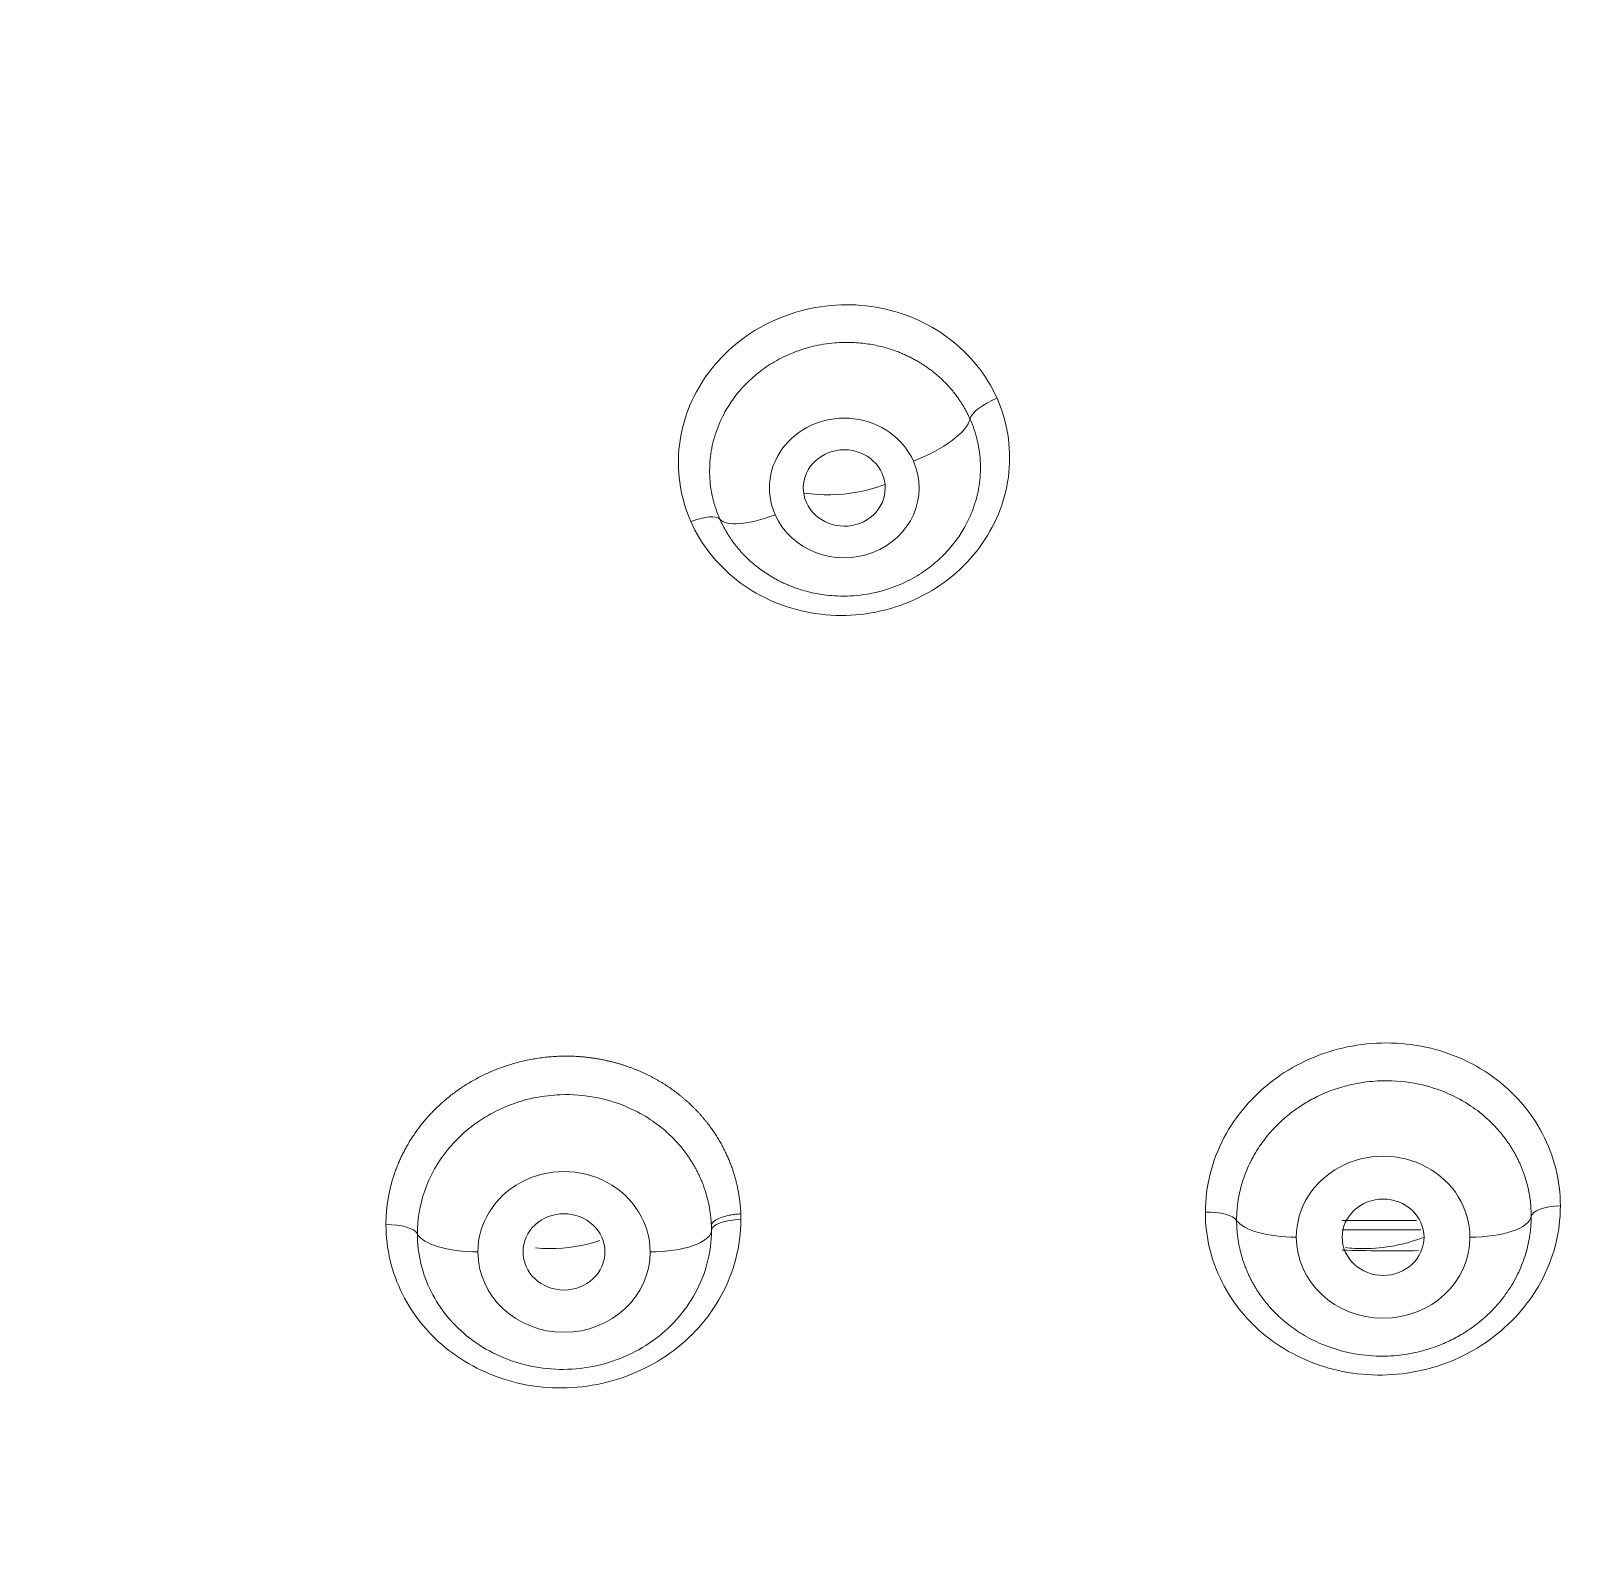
# Model space of a CAD drawing. Extents: x 1797 to 2925, y 0 to 827.
# Drawn here: x 2298.16 to 2313.41, y 549.37 to 564.28 of the extents above; entities that cross this region are included whole.
import ezdxf

# ---------------------------------------------------------------- set-up
doc = ezdxf.new("R2010")
doc.units = 0
doc.header["$LTSCALE"] = 30
doc.header["$MEASUREMENT"] = 0
doc.layers.add('1', color=7, linetype='CONTINUOUS')

msp = doc.modelspace()

# ---------------------------------------------------------------- linework, layer by layer
at = {"layer": '1', "color": 7, "linetype": 'Continuous', "lineweight": 18}
for p, q in [((2311.693, 552.659), (2310.966, 552.659)), ((2310.966, 552.566), (2311.734, 552.566))]:
    msp.add_line(p, q, dxfattribs=at)
for centre, major_axis, ratio, start_param, end_param in [((2265.366, 552.468), (57.67, 0), 0.93358, 5.498085, 8.635877), ((2265.366, 552.451), (57.518, 0), 0.93358, 5.498085, 10.209879), ((2307.608, 560.588), (-0.274, -0.122), 0.339178, 4.610524, 6.060251), ((2304.618, 559.382), (0.274, 0.121), 0.339443, 0.087453, 1.46649), ((2309.644, 552.633), (0.3, 0), 0.358368, 0.240237, 1.617577), ((2313.112, 552.693), (-0.3, 0), 0.358368, 4.762836, 6.232713), ((2301.638, 552.511), (0.3, 0), 0.358368, 0.173046, 1.609114), ((2303.366, 552.563), (1.44, 0), 0.93358, 0, 0.032973), ((2305.106, 552.561), (-0.3, 0), 0.358368, 4.754372, 6.265801), ((2311.466, 554.67), (6.44, 0), 0.358368, 4.634665, 4.750372)]:
    msp.add_ellipse(centre, major_axis=major_axis, ratio=ratio, start_param=start_param, end_param=end_param, dxfattribs=at)
at = {"layer": '1', "color": 7, "linetype": 'Continuous', "lineweight": 13}
for centre, major_axis, ratio, start_param, end_param in [((2265.366, 552.269), (57.048, 0), 0.93358, 5.498085, 10.209879), ((2265.366, 552.249), (56.129, 0), 0.93358, 5.397226, 10.310738), ((2265.366, 552.333), (55.427, 0), 0.93358, 5.397283, 10.31068), ((2265.366, 552.862), (-51, 0), 0.93358, 1.799723, 4.712389), ((2306.103, 559.816), (0.731, 0), 0.93358, 0.392699, 3.534292), ((2306.779, 560.292), (0.548, 0.243), 0.331089, 4.566534, 6.060942), ((2306.103, 559.816), (0.731, 0), 0.93358, 3.534292, 6.675884), ((2305.427, 559.769), (-0.548, -0.243), 0.331089, 0.087177, 1.424941), ((2303.366, 552.351), (0.841, 0), 0.93358, 0, 3.141593), ((2311.366, 552.495), (0.848, 0), 0.93358, 0, 3.141593), ((2312.213, 552.71), (0.6, 0), 0.358368, 4.712389, 6.232713), ((2304.206, 552.566), (0.6, 0), 0.358368, 4.712389, 6.265765), ((2310.518, 552.71), (-0.6, 0), 0.358368, 0.240233, 1.570796), ((2302.525, 552.566), (-0.6, 0), 0.358368, 0.173046, 1.570796), ((2311.366, 552.495), (0.848, 0), 0.93358, 3.141593, 6.283185), ((2303.366, 552.351), (0.841, 0), 0.93358, 3.141593, 6.283185)]:
    msp.add_ellipse(centre, major_axis=major_axis, ratio=ratio, start_param=start_param, end_param=end_param, dxfattribs=at)
for points, knots in [([(2325.003, 561.975), (2324.255, 566.343), (2321.332, 575.987), (2312.699, 589.405), (2299.38, 600.661), (2283.137, 607.826), (2265.365, 610.285), (2247.594, 607.826), (2231.351, 600.661), (2218.032, 589.405), (2209.218, 575.705), (2206.288, 565.712), (2205.572, 561.011)], [0, 0, 0, 0, 0.082805, 0.186343, 0.289882, 0.39342, 0.496959, 0.600497, 0.704035, 0.807574, 0.911112, 1, 1, 1, 1]), ([(2307.926, 513.159), (2307.938, 513.17), (2307.978, 513.208), (2308.062, 513.287), (2308.195, 513.413), (2308.376, 513.585), (2308.604, 513.804), (2308.878, 514.072), (2309.198, 514.387), (2309.562, 514.753), (2309.97, 515.169), (2310.418, 515.638), (2310.907, 516.16), (2311.432, 516.737), (2311.993, 517.371), (2312.587, 518.063), (2313.211, 518.815), (2313.862, 519.629), (2314.537, 520.507), (2315.232, 521.45), (2315.944, 522.46), (2316.669, 523.54), (2317.402, 524.691), (2318.138, 525.915), (2318.873, 527.212), (2319.6, 528.586), (2320.316, 530.037), (2321.013, 531.566), (2321.686, 533.174), (2322.328, 534.862), (2322.932, 536.629), (2323.491, 538.477), (2323.997, 540.404), (2324.443, 542.411), (2324.819, 544.495), (2325.119, 546.656), (2325.333, 548.89), (2325.454, 551.195), (2325.473, 553.567), (2325.38, 556.002), (2325.168, 558.496), (2324.825, 561.042), (2324.345, 563.634), (2323.719, 566.266), (2322.939, 568.928), (2321.997, 571.612), (2321.009, 574.008), (2320.026, 576.113), (2319.093, 577.929), (2318.077, 579.737), (2316.976, 581.534), (2315.789, 583.314), (2314.514, 585.075), (2313.152, 586.811), (2311.7, 588.519), (2310.158, 590.192), (2308.526, 591.828), (2306.804, 593.421), (2304.993, 594.966), (2303.093, 596.458), (2301.105, 597.892), (2299.03, 599.263), (2296.869, 600.565), (2294.624, 601.793), (2292.299, 602.941), (2289.894, 604.005), (2287.415, 604.979), (2284.863, 605.857), (2282.243, 606.635), (2279.559, 607.305), (2276.815, 607.864), (2274.017, 608.308), (2271.171, 608.63), (2268.281, 608.828), (2264.867, 608.906), (2260.944, 608.77), (2256.546, 608.314), (2252.195, 607.559), (2247.916, 606.508), (2243.732, 605.164), (2239.665, 603.537), (2235.736, 601.637), (2231.967, 599.472), (2228.381, 597.052), (2224.994, 594.394), (2221.825, 591.51), (2218.891, 588.418), (2216.21, 585.131), (2213.795, 581.67), (2211.658, 578.052), (2209.607, 573.882), (2207.781, 569.125), (2206.342, 563.781), (2205.468, 558.331), (2205.174, 552.827), (2205.457, 547.322), (2206.273, 542.136), (2207.467, 537.531), (2208.794, 533.724), (2210.105, 530.655), (2211.274, 528.289), (2212.472, 526.099), (2213.721, 524.037), (2215.051, 522.064), (2216.135, 520.578), (2216.984, 519.481), (2217.69, 518.607), (2218.365, 517.803), (2219.069, 516.993), (2219.681, 516.316), (2220.181, 515.778), (2220.552, 515.388), (2220.903, 515.024), (2221.236, 514.686), (2221.548, 514.372), (2221.841, 514.083), (2222.112, 513.819), (2222.362, 513.578), (2222.591, 513.36), (2222.736, 513.224), (2222.805, 513.159)], [0, 0, 0, 0, 0.000179, 0.000603, 0.00127, 0.002183, 0.00334, 0.004741, 0.006386, 0.008277, 0.010411, 0.01279, 0.015413, 0.018281, 0.021393, 0.02475, 0.028351, 0.032196, 0.036286, 0.04062, 0.045199, 0.050022, 0.055089, 0.060401, 0.065958, 0.071758, 0.077804, 0.084093, 0.090627, 0.097406, 0.104428, 0.111695, 0.119206, 0.126961, 0.134961, 0.143206, 0.151695, 0.160428, 0.169406, 0.178628, 0.188094, 0.197805, 0.20776, 0.21796, 0.228404, 0.239092, 0.250024, 0.257544, 0.265167, 0.272896, 0.280729, 0.288666, 0.296708, 0.304854, 0.313104, 0.321459, 0.329918, 0.338482, 0.34715, 0.355923, 0.3648, 0.373782, 0.382867, 0.392057, 0.401352, 0.410752, 0.420256, 0.429863, 0.439576, 0.449392, 0.459314, 0.46934, 0.47947, 0.489704, 0.500043, 0.515667, 0.531291, 0.546915, 0.562538, 0.578162, 0.593786, 0.60941, 0.625034, 0.640657, 0.656282, 0.671906, 0.68753, 0.703153, 0.718778, 0.734402, 0.750026, 0.770854, 0.791682, 0.81251, 0.833338, 0.854167, 0.874994, 0.892773, 0.907913, 0.920413, 0.930274, 0.937493, 0.948337, 0.95716, 0.963963, 0.968745, 0.972532, 0.976398, 0.980345, 0.984372, 0.986462, 0.988435, 0.990291, 0.99203, 0.993651, 0.995155, 0.996542, 0.997812, 0.998965, 1, 1, 1, 1]), ([(2223.353, 513.341), (2223.338, 513.355), (2223.291, 513.399), (2223.136, 513.547), (2223.026, 513.651), (2222.747, 513.92), (2222.577, 514.085), (2222.178, 514.478), (2221.948, 514.707), (2221.435, 515.229), (2221.15, 515.523), (2220.529, 516.181), (2220.193, 516.544), (2219.475, 517.344), (2219.093, 517.781), (2218.29, 518.732), (2217.869, 519.247), (2216.998, 520.36), (2216.547, 520.958), (2215.625, 522.241), (2215.153, 522.927), (2214.2, 524.391), (2213.718, 525.169), (2212.757, 526.822), (2212.278, 527.697), (2211.335, 529.546), (2210.872, 530.521), (2209.977, 532.572), (2209.545, 533.649), (2208.731, 535.907), (2208.348, 537.088), (2207.65, 539.553), (2207.336, 540.837), (2206.796, 543.507), (2206.57, 544.892), (2206.23, 547.759), (2206.114, 549.24), (2206.015, 552.291), (2206.031, 553.86), (2206.219, 557.074), (2206.39, 558.719), (2206.911, 562.071), (2207.261, 563.777), (2208.158, 567.23), (2208.706, 568.978), (2210.021, 572.49), (2210.788, 574.255), (2212.561, 577.774), (2213.567, 579.528), (2215.827, 582.992), (2217.082, 584.702), (2219.852, 588.041), (2221.367, 589.669), (2224.661, 592.802), (2226.439, 594.308), (2229.3, 596.442), (2230.286, 597.132), (2232.321, 598.464), (2233.37, 599.107), (2236.61, 600.953), (2238.893, 602.076), (2243.683, 604.062), (2246.189, 604.924), (2251.393, 606.337), (2254.09, 606.888), (2258.246, 607.45), (2259.649, 607.593), (2261.777, 607.738), (2262.49, 607.774), (2263.564, 607.811), (2264.102, 607.825), (2264.732, 607.833), (2265.048, 607.835), (2265.206, 607.836), (2265.285, 607.836), (2265.324, 607.836), (2265.344, 607.836), (2265.354, 607.836), (2265.359, 607.836), (2265.361, 607.836), (2265.362, 607.836), (2265.363, 607.836), (2265.364, 607.836), (2271.184, 607.836), (2282.826, 606.227), (2298.786, 599.183), (2307.511, 591.809), (2314.902, 583.412), (2317.931, 578.702), (2322.393, 568.663), (2323.827, 563.335), (2324.98, 552.52), (2324.698, 547.033), (2322.439, 536.372), (2320.462, 531.198), (2316.357, 524.003), (2314.021, 520.547), (2311.295, 517.36), (2309.394, 515.303), (2308.402, 514.307), (2307.378, 513.342)], [0, 0, 0, 0, 0.015625, 0.015625, 0.03125, 0.03125, 0.046875, 0.046875, 0.0625, 0.0625, 0.078125, 0.078125, 0.09375, 0.09375, 0.109375, 0.109375, 0.125, 0.125, 0.140625, 0.140625, 0.15625, 0.15625, 0.171875, 0.171875, 0.1875, 0.1875, 0.203125, 0.203125, 0.21875, 0.21875, 0.234375, 0.234375, 0.25, 0.25, 0.265625, 0.265625, 0.28125, 0.28125, 0.296875, 0.296875, 0.3125, 0.3125, 0.328125, 0.328125, 0.34375, 0.34375, 0.359375, 0.359375, 0.375, 0.375, 0.390625, 0.390625, 0.40625, 0.40625, 0.421875, 0.421875, 0.429687, 0.429687, 0.4375, 0.4375, 0.453125, 0.453125, 0.46875, 0.46875, 0.484375, 0.484375, 0.492187, 0.492187, 0.496094, 0.496094, 0.498047, 0.499023, 0.499512, 0.499756, 0.499878, 0.499939, 0.499969, 0.499985, 0.499992, 0.499996, 0.499998, 0.499998, 0.5, 0.5, 0.5625, 0.625, 0.6875, 0.6875, 0.75, 0.75, 0.8125, 0.8125, 0.875, 0.875, 0.9375, 0.9375, 0.96875, 0.984375, 0.984375, 1, 1, 1, 1]), ([(2304.563, 511.712), (2304.6, 511.744), (2304.674, 511.809), (2304.784, 511.906), (2304.894, 512.003), (2305.003, 512.1), (2305.112, 512.196), (2305.22, 512.292), (2305.327, 512.388), (2305.433, 512.484), (2305.539, 512.579), (2305.644, 512.674), (2305.749, 512.769), (2305.853, 512.864), (2305.956, 512.958), (2306.059, 513.052), (2306.161, 513.146), (2306.262, 513.24), (2306.363, 513.333), (2306.463, 513.426), (2306.562, 513.519), (2306.661, 513.611), (2306.759, 513.703), (2306.856, 513.795), (2306.953, 513.887), (2307.049, 513.979), (2307.144, 514.07), (2307.239, 514.161), (2307.333, 514.251), (2307.426, 514.342), (2307.519, 514.432), (2307.611, 514.522), (2307.932, 514.836), (2308.472, 515.374), (2309.216, 516.143), (2309.932, 516.912), (2310.552, 517.604), (2311.086, 518.218), (2311.541, 518.756), (2311.988, 519.299), (2312.428, 519.847), (2312.86, 520.4), (2313.284, 520.958), (2313.701, 521.521), (2314.11, 522.089), (2314.512, 522.662), (2314.906, 523.239), (2315.292, 523.822), (2315.924, 524.802), (2316.772, 526.195), (2317.788, 528.02), (2318.727, 529.876), (2319.689, 531.979), (2320.64, 534.333), (2321.536, 536.943), (2322.19, 539.236), (2322.659, 541.197), (2322.992, 542.816), (2323.271, 544.438), (2323.497, 546.063), (2323.711, 548.065), (2323.862, 550.44), (2323.888, 553.181), (2323.783, 555.551), (2323.609, 557.554), (2323.412, 559.194), (2323.163, 560.821), (2322.863, 562.433), (2322.431, 564.404), (2321.821, 566.714), (2320.976, 569.338), (2320.075, 571.702), (2319.155, 573.817), (2318.248, 575.694), (2317.27, 577.53), (2316.1, 579.535), (2314.71, 581.689), (2313.07, 583.962), (2311.459, 585.969), (2309.909, 587.733), (2308.448, 589.274), (2306.93, 590.757), (2305.175, 592.348), (2303.165, 594.019), (2300.876, 595.736), (2298.501, 597.342), (2296.044, 598.835), (2293.506, 600.212), (2291.333, 601.259), (2289.562, 602.035), (2288.219, 602.586), (2286.634, 603.193), (2284.802, 603.832), (2282.713, 604.478), (2280.599, 605.05), (2278.819, 605.464), (2277.386, 605.758), (2276.307, 605.96), (2275.223, 606.142), (2274.137, 606.305), (2273.047, 606.45), (2271.954, 606.575), (2270.86, 606.681), (2270.047, 606.746), (2269.519, 606.782), (2269.274, 606.798), (2269.03, 606.813), (2268.786, 606.826), (2268.542, 606.839), (2268.297, 606.851), (2268.053, 606.862), (2267.809, 606.872), (2267.565, 606.881), (2267.32, 606.89), (2267.076, 606.897), (2266.832, 606.903), (2266.587, 606.908), (2266.343, 606.912), (2266.099, 606.916), (2265.854, 606.918), (2265.61, 606.92), (2265.447, 606.92), (2265.365, 606.92)], [0, 0, 0, 0, 0.001083, 0.002161, 0.003234, 0.004303, 0.005367, 0.006426, 0.00748, 0.008529, 0.009574, 0.010614, 0.011649, 0.01268, 0.013706, 0.014727, 0.015743, 0.016755, 0.017761, 0.018764, 0.019761, 0.020754, 0.021742, 0.022725, 0.023704, 0.024678, 0.025647, 0.026612, 0.027572, 0.028527, 0.029477, 0.030423, 0.031365, 0.039376, 0.047252, 0.054996, 0.06261, 0.067826, 0.073038, 0.078247, 0.083453, 0.088658, 0.093862, 0.099065, 0.104269, 0.109474, 0.11468, 0.11989, 0.125102, 0.140784, 0.156415, 0.172013, 0.187599, 0.208569, 0.229381, 0.250087, 0.262676, 0.275208, 0.287695, 0.300148, 0.312578, 0.333586, 0.354399, 0.37507, 0.387684, 0.400229, 0.412716, 0.425158, 0.437564, 0.458587, 0.4794, 0.500054, 0.515804, 0.531455, 0.547029, 0.562548, 0.583545, 0.604358, 0.62504, 0.640746, 0.65638, 0.671967, 0.687533, 0.708465, 0.729274, 0.750024, 0.770891, 0.791699, 0.812515, 0.822941, 0.833354, 0.843763, 0.859399, 0.875008, 0.890624, 0.906254, 0.914066, 0.921875, 0.929686, 0.937503, 0.945319, 0.95313, 0.960939, 0.968752, 0.970491, 0.972229, 0.973967, 0.975704, 0.977441, 0.979178, 0.980914, 0.982649, 0.984385, 0.98612, 0.987855, 0.98959, 0.991325, 0.99306, 0.994794, 0.99653, 0.998265, 1, 1, 1, 1]), ([(2265.365, 606.627), (2265.406, 606.626), (2265.488, 606.626), (2265.61, 606.626), (2265.733, 606.625), (2265.855, 606.625), (2265.978, 606.624), (2266.1, 606.622), (2266.223, 606.621), (2266.345, 606.619), (2266.467, 606.617), (2266.59, 606.615), (2266.712, 606.612), (2266.834, 606.609), (2266.957, 606.606), (2267.079, 606.603), (2267.201, 606.6), (2267.324, 606.596), (2267.446, 606.592), (2267.568, 606.588), (2267.691, 606.583), (2267.813, 606.579), (2267.935, 606.574), (2268.057, 606.568), (2268.18, 606.563), (2268.302, 606.557), (2268.424, 606.551), (2268.546, 606.545), (2268.669, 606.539), (2268.791, 606.532), (2268.913, 606.526), (2269.035, 606.518), (2269.157, 606.511), (2269.28, 606.504), (2269.402, 606.496), (2269.524, 606.488), (2269.962, 606.458), (2270.714, 606.4), (2271.78, 606.299), (2272.843, 606.179), (2274.258, 605.996), (2276.02, 605.721), (2278.118, 605.319), (2280.199, 604.845), (2282.489, 604.239), (2284.976, 603.473), (2287.642, 602.513), (2290.253, 601.432), (2292.805, 600.234), (2295.292, 598.919), (2297.705, 597.493), (2300.04, 595.958), (2302.293, 594.317), (2304.456, 592.576), (2306.525, 590.738), (2308.496, 588.807), (2310.362, 586.788), (2312.12, 584.686), (2313.766, 582.506), (2315.295, 580.253), (2316.704, 577.934), (2317.99, 575.551), (2319.148, 573.113), (2320.177, 570.625), (2321.075, 568.093), (2321.838, 565.522), (2322.465, 562.92), (2322.956, 560.292), (2323.306, 557.644), (2323.518, 554.983), (2323.59, 552.316), (2323.52, 549.649), (2323.311, 546.987), (2322.963, 544.34), (2322.516, 541.928), (2322.009, 539.756), (2321.478, 537.822), (2320.868, 535.901), (2320.183, 534.002), (2319.425, 532.131), (2318.596, 530.29), (2317.691, 528.474), (2316.715, 526.69), (2315.671, 524.943), (2314.56, 523.235), (2313.38, 521.563), (2312.502, 520.413), (2311.976, 519.754), (2311.829, 519.571), (2311.682, 519.389), (2311.533, 519.208), (2311.384, 519.027), (2311.234, 518.847), (2311.083, 518.667), (2310.932, 518.489), (2310.779, 518.31), (2310.626, 518.132), (2310.472, 517.955), (2310.317, 517.779), (2310.161, 517.603), (2310.005, 517.427), (2309.847, 517.252), (2309.689, 517.078), (2309.53, 516.905), (2309.371, 516.732), (2309.21, 516.559), (2309.049, 516.387), (2308.887, 516.216), (2308.724, 516.045), (2308.56, 515.875), (2308.395, 515.706), (2308.23, 515.537), (2308.064, 515.369), (2307.897, 515.201), (2307.729, 515.034), (2307.56, 514.868), (2307.391, 514.702), (2307.221, 514.537), (2307.05, 514.373), (2306.878, 514.209), (2306.705, 514.045), (2306.589, 513.937), (2306.532, 513.883)], [0, 0, 0, 0, 0.000893, 0.001787, 0.00268, 0.003573, 0.004466, 0.005359, 0.006252, 0.007145, 0.008038, 0.008931, 0.009824, 0.010716, 0.011609, 0.012502, 0.013394, 0.014287, 0.015179, 0.016072, 0.016965, 0.017857, 0.01875, 0.019643, 0.020535, 0.021428, 0.022321, 0.023214, 0.024106, 0.024999, 0.025892, 0.026785, 0.027679, 0.028572, 0.029465, 0.030359, 0.031252, 0.039067, 0.046877, 0.054688, 0.062504, 0.07814, 0.093746, 0.109357, 0.125006, 0.14583, 0.166638, 0.187504, 0.208304, 0.229115, 0.250003, 0.270773, 0.291586, 0.312501, 0.333239, 0.354054, 0.375, 0.395709, 0.416524, 0.437499, 0.458186, 0.479002, 0.499997, 0.520672, 0.541488, 0.562496, 0.583169, 0.603985, 0.624994, 0.645677, 0.666493, 0.687493, 0.708193, 0.72901, 0.749991, 0.765529, 0.781111, 0.796759, 0.812493, 0.828052, 0.843643, 0.859283, 0.874994, 0.890575, 0.906173, 0.921807, 0.937495, 0.939279, 0.941062, 0.942845, 0.944628, 0.94641, 0.948193, 0.949976, 0.951759, 0.953542, 0.955325, 0.957108, 0.958891, 0.960675, 0.962458, 0.964242, 0.966026, 0.96781, 0.969595, 0.971379, 0.973164, 0.97495, 0.976736, 0.978522, 0.980309, 0.982096, 0.983884, 0.985672, 0.987461, 0.98925, 0.99104, 0.992831, 0.994622, 0.996414, 0.998207, 1, 1, 1, 1]), ([(2307.332, 560.489), (2307.329, 560.495), (2307.324, 560.506), (2307.317, 560.522), (2307.309, 560.538), (2307.3, 560.554), (2307.292, 560.57), (2307.283, 560.586), (2307.274, 560.602), (2307.265, 560.617), (2307.255, 560.633), (2307.245, 560.649), (2307.235, 560.664), (2307.225, 560.68), (2307.214, 560.695), (2307.203, 560.711), (2307.192, 560.726), (2307.18, 560.741), (2307.168, 560.756), (2307.156, 560.771), (2307.143, 560.785), (2307.131, 560.8), (2307.118, 560.814), (2307.104, 560.829), (2307.091, 560.843), (2307.077, 560.857), (2307.063, 560.871), (2307.048, 560.884), (2307.033, 560.898), (2307.018, 560.911), (2307.003, 560.924), (2306.987, 560.937), (2306.972, 560.95), (2306.955, 560.963), (2306.939, 560.975), (2306.922, 560.987), (2306.905, 560.999), (2306.888, 561.011), (2306.871, 561.022), (2306.853, 561.034), (2306.835, 561.045), (2306.817, 561.055), (2306.798, 561.066), (2306.78, 561.076), (2306.761, 561.086), (2306.741, 561.096), (2306.722, 561.105), (2306.702, 561.115), (2306.682, 561.124), (2306.662, 561.132), (2306.642, 561.14), (2306.621, 561.149), (2306.568, 561.168), (2306.475, 561.197), (2306.336, 561.226), (2306.178, 561.241), (2305.993, 561.237), (2305.788, 561.203), (2305.582, 561.135), (2305.401, 561.042), (2305.246, 560.932), (2305.116, 560.81), (2305.01, 560.679), (2304.914, 560.523), (2304.836, 560.338), (2304.79, 560.124), (2304.784, 559.911), (2304.807, 559.76), (2304.83, 559.671), (2304.84, 559.638), (2304.851, 559.606), (2304.862, 559.574), (2304.874, 559.542), (2304.883, 559.521), (2304.888, 559.511)], [0, 0, 0, 0, 0.004549, 0.009115, 0.013699, 0.0183, 0.022918, 0.027554, 0.032208, 0.036879, 0.041567, 0.046273, 0.050997, 0.055738, 0.060496, 0.065272, 0.070065, 0.074876, 0.079704, 0.084549, 0.089412, 0.094293, 0.099191, 0.104106, 0.109039, 0.113989, 0.118956, 0.123941, 0.128944, 0.133963, 0.139001, 0.144055, 0.149127, 0.154216, 0.159323, 0.164447, 0.169588, 0.174747, 0.179923, 0.185117, 0.190328, 0.195556, 0.200801, 0.206064, 0.211344, 0.216641, 0.221956, 0.227288, 0.232637, 0.238004, 0.243387, 0.248789, 0.254207, 0.285001, 0.319441, 0.35752, 0.399228, 0.453113, 0.506945, 0.555393, 0.601608, 0.645598, 0.68737, 0.726929, 0.783697, 0.839403, 0.894063, 0.947691, 0.956479, 0.965239, 0.973971, 0.982675, 0.991352, 1, 1, 1, 1]), ([(2305.093, 552.722), (2305.092, 552.729), (2305.092, 552.742), (2305.091, 552.762), (2305.089, 552.782), (2305.088, 552.803), (2305.086, 552.823), (2305.083, 552.843), (2305.081, 552.864), (2305.078, 552.885), (2305.075, 552.906), (2305.071, 552.927), (2305.067, 552.948), (2305.063, 552.969), (2305.059, 552.99), (2305.054, 553.011), (2305.049, 553.032), (2305.043, 553.054), (2305.038, 553.075), (2305.031, 553.097), (2305.025, 553.118), (2305.018, 553.14), (2305.011, 553.161), (2305.003, 553.183), (2304.995, 553.204), (2304.987, 553.226), (2304.978, 553.248), (2304.969, 553.269), (2304.959, 553.291), (2304.949, 553.312), (2304.939, 553.334), (2304.928, 553.356), (2304.917, 553.377), (2304.906, 553.399), (2304.894, 553.42), (2304.881, 553.441), (2304.869, 553.463), (2304.855, 553.484), (2304.842, 553.505), (2304.828, 553.526), (2304.813, 553.547), (2304.798, 553.568), (2304.783, 553.589), (2304.767, 553.609), (2304.751, 553.63), (2304.734, 553.65), (2304.717, 553.67), (2304.7, 553.691), (2304.682, 553.71), (2304.663, 553.73), (2304.644, 553.75), (2304.625, 553.769), (2304.605, 553.788), (2304.585, 553.807), (2304.565, 553.826), (2304.543, 553.844), (2304.522, 553.862), (2304.5, 553.88), (2304.478, 553.898), (2304.455, 553.915), (2304.432, 553.932), (2304.408, 553.949), (2304.384, 553.966), (2304.359, 553.982), (2304.334, 553.998), (2304.309, 554.013), (2304.283, 554.028), (2304.257, 554.043), (2304.23, 554.057), (2304.203, 554.071), (2304.176, 554.085), (2304.148, 554.098), (2304.12, 554.111), (2304.091, 554.123), (2304.062, 554.135), (2304.033, 554.147), (2304.003, 554.157), (2303.973, 554.168), (2303.942, 554.178), (2303.912, 554.188), (2303.88, 554.197), (2303.849, 554.205), (2303.817, 554.213), (2303.785, 554.22), (2303.753, 554.227), (2303.72, 554.234), (2303.687, 554.239), (2303.654, 554.245), (2303.621, 554.249), (2303.587, 554.253), (2303.553, 554.257), (2303.519, 554.259), (2303.485, 554.262), (2303.45, 554.263), (2303.415, 554.264), (2303.38, 554.264), (2303.345, 554.264), (2303.3, 554.262), (2303.245, 554.259), (2303.181, 554.253), (2303.117, 554.245), (2303.054, 554.234), (2302.992, 554.222), (2302.931, 554.208), (2302.871, 554.191), (2302.812, 554.173), (2302.754, 554.153), (2302.697, 554.132), (2302.642, 554.108), (2302.588, 554.084), (2302.536, 554.058), (2302.485, 554.03), (2302.435, 554.001), (2302.387, 553.971), (2302.34, 553.939), (2302.295, 553.907), (2302.251, 553.874), (2302.209, 553.839), (2302.169, 553.804), (2302.13, 553.768), (2302.092, 553.731), (2302.056, 553.693), (2302.022, 553.655), (2301.989, 553.616), (2301.958, 553.577), (2301.929, 553.537), (2301.901, 553.497), (2301.874, 553.457), (2301.849, 553.416), (2301.826, 553.375), (2301.803, 553.334), (2301.783, 553.293), (2301.764, 553.252), (2301.746, 553.211), (2301.729, 553.17), (2301.714, 553.129), (2301.701, 553.088), (2301.688, 553.047), (2301.677, 553.006), (2301.667, 552.966), (2301.658, 552.926), (2301.65, 552.886), (2301.644, 552.847), (2301.639, 552.808), (2301.634, 552.769), (2301.631, 552.731), (2301.629, 552.693), (2301.627, 552.655), (2301.627, 552.631), (2301.627, 552.618)], [0, 0, 0, 0, 0.003964, 0.007956, 0.011976, 0.016024, 0.020099, 0.024202, 0.028333, 0.032492, 0.036678, 0.040891, 0.045131, 0.049399, 0.053694, 0.058016, 0.062364, 0.06674, 0.071142, 0.075571, 0.080026, 0.084508, 0.089016, 0.093551, 0.098113, 0.102702, 0.107317, 0.111959, 0.116628, 0.121323, 0.126046, 0.130795, 0.135571, 0.140374, 0.145205, 0.150062, 0.154946, 0.159857, 0.164796, 0.169761, 0.174753, 0.179773, 0.184819, 0.189892, 0.194992, 0.200119, 0.205273, 0.210454, 0.215662, 0.220896, 0.226158, 0.231447, 0.236762, 0.242105, 0.247474, 0.25287, 0.258293, 0.263744, 0.269221, 0.274725, 0.280256, 0.285814, 0.291398, 0.29701, 0.302649, 0.308315, 0.314008, 0.319728, 0.325474, 0.331248, 0.337049, 0.342876, 0.348731, 0.354613, 0.360521, 0.366457, 0.372419, 0.378408, 0.384425, 0.390468, 0.396539, 0.402636, 0.408761, 0.414912, 0.42109, 0.427295, 0.433527, 0.439786, 0.446072, 0.452385, 0.458725, 0.465092, 0.471486, 0.477906, 0.484354, 0.490828, 0.49733, 0.503858, 0.515982, 0.52801, 0.539942, 0.551779, 0.563519, 0.575163, 0.586712, 0.598164, 0.609521, 0.620782, 0.631948, 0.643017, 0.65399, 0.664868, 0.67565, 0.686337, 0.696927, 0.707421, 0.71782, 0.728122, 0.738329, 0.74844, 0.758455, 0.768375, 0.778198, 0.787926, 0.797558, 0.807095, 0.816536, 0.825881, 0.83513, 0.844283, 0.85334, 0.862301, 0.871166, 0.879935, 0.888609, 0.897188, 0.905672, 0.91406, 0.922354, 0.930553, 0.938657, 0.946665, 0.954578, 0.962393, 0.970111, 0.977732, 0.985253, 0.992676, 1, 1, 1, 1]), ([(2312.812, 552.699), (2312.812, 552.705), (2312.812, 552.716), (2312.812, 552.734), (2312.811, 552.751), (2312.81, 552.768), (2312.809, 552.786), (2312.808, 552.803), (2312.806, 552.821), (2312.805, 552.838), (2312.803, 552.856), (2312.8, 552.873), (2312.798, 552.891), (2312.795, 552.908), (2312.792, 552.926), (2312.788, 552.943), (2312.785, 552.961), (2312.781, 552.978), (2312.777, 552.995), (2312.772, 553.013), (2312.768, 553.03), (2312.763, 553.047), (2312.758, 553.065), (2312.752, 553.082), (2312.747, 553.099), (2312.741, 553.116), (2312.735, 553.134), (2312.728, 553.151), (2312.722, 553.168), (2312.715, 553.185), (2312.708, 553.202), (2312.7, 553.218), (2312.692, 553.235), (2312.684, 553.252), (2312.676, 553.269), (2312.668, 553.285), (2312.659, 553.302), (2312.65, 553.318), (2312.64, 553.334), (2312.631, 553.35), (2312.621, 553.367), (2312.611, 553.382), (2312.601, 553.398), (2312.59, 553.414), (2312.579, 553.43), (2312.568, 553.445), (2312.557, 553.461), (2312.545, 553.476), (2312.533, 553.491), (2312.521, 553.506), (2312.509, 553.521), (2312.496, 553.536), (2312.483, 553.55), (2312.47, 553.565), (2312.457, 553.579), (2312.443, 553.593), (2312.43, 553.607), (2312.416, 553.621), (2312.401, 553.635), (2312.341, 553.691), (2312.215, 553.79), (2311.99, 553.913), (2311.701, 554.006), (2311.41, 554.033), (2311.157, 554.01), (2310.966, 553.967), (2310.799, 553.908), (2310.657, 553.838), (2310.539, 553.765), (2310.413, 553.671), (2310.282, 553.547), (2310.156, 553.387), (2310.059, 553.217), (2309.989, 553.04), (2309.958, 552.909), (2309.946, 552.826), (2309.942, 552.792), (2309.939, 552.759), (2309.937, 552.725), (2309.935, 552.692), (2309.935, 552.67), (2309.935, 552.659)], [0, 0, 0, 0, 0.004108, 0.008225, 0.012349, 0.016481, 0.020622, 0.024771, 0.028927, 0.033092, 0.037265, 0.041446, 0.045635, 0.049832, 0.054037, 0.058251, 0.062472, 0.066701, 0.070939, 0.075185, 0.079438, 0.0837, 0.08797, 0.092248, 0.096534, 0.100828, 0.10513, 0.10944, 0.113758, 0.118084, 0.122419, 0.126761, 0.131111, 0.13547, 0.139837, 0.144211, 0.148594, 0.152985, 0.157384, 0.16179, 0.166205, 0.170628, 0.175059, 0.179498, 0.183945, 0.1884, 0.192864, 0.197335, 0.201814, 0.206301, 0.210797, 0.2153, 0.219811, 0.22433, 0.228858, 0.233393, 0.237936, 0.242488, 0.247047, 0.251615, 0.299318, 0.356955, 0.424486, 0.501852, 0.549132, 0.592385, 0.631619, 0.666841, 0.698057, 0.725276, 0.773143, 0.819755, 0.865124, 0.909257, 0.952166, 0.960267, 0.968317, 0.976315, 0.984261, 0.992156, 1, 1, 1, 1]), ([(2305.093, 552.668), (2305.093, 552.677), (2305.093, 552.686), (2305.093, 552.7), (2305.093, 552.704), (2305.093, 552.713), (2305.093, 552.718), (2305.093, 552.722)], [0, 0, 0, 0, 0.5, 0.5, 0.75, 0.75, 1, 1, 1, 1])]:
    msp.add_open_spline(points, degree=3, knots=knots, dxfattribs=at)
at = {"layer": '1', "color": 7, "linetype": 'Continuous', "lineweight": 18}
for points in [[(2307.595, 560.693), (2307.543, 560.809), (2307.412, 561.021), (2307.135, 561.29), (2306.797, 561.485), (2306.417, 561.597), (2306.018, 561.618), (2305.626, 561.547), (2305.266, 561.393), (2304.959, 561.166), (2304.717, 560.88), (2304.552, 560.551), (2304.473, 560.192), (2304.489, 559.822), (2304.557, 559.597), (2304.606, 559.487)], [(2304.606, 559.487), (2304.655, 559.375), (2304.779, 559.17), (2305.041, 558.907), (2305.362, 558.711), (2305.727, 558.591), (2306.119, 558.556), (2306.513, 558.611), (2306.883, 558.754), (2307.206, 558.976), (2307.464, 559.264), (2307.641, 559.6), (2307.728, 559.967), (2307.715, 560.346), (2307.645, 560.579), (2307.595, 560.693)], [(2305.71, 559.744), (2305.69, 559.84), (2305.736, 560.047), (2306.018, 560.222), (2306.351, 560.159), (2306.476, 559.983), (2306.496, 559.887)], [(2306.496, 559.887), (2306.516, 559.791), (2306.471, 559.584), (2306.188, 559.409), (2305.855, 559.473), (2305.73, 559.649), (2305.71, 559.744)], [(2313.097, 552.801), (2313.097, 552.926), (2313.067, 553.168), (2312.936, 553.512), (2312.725, 553.82), (2312.446, 554.074), (2312.112, 554.262), (2311.74, 554.375), (2311.35, 554.406), (2310.964, 554.356), (2310.601, 554.229), (2310.276, 554.032), (2310.008, 553.778), (2309.799, 553.474), (2309.661, 553.115), (2309.63, 552.868), (2309.63, 552.74)], [(2310.966, 552.495), (2310.966, 552.592), (2311.052, 552.787), (2311.366, 552.909), (2311.679, 552.787), (2311.766, 552.592), (2311.766, 552.495)], [(2302.966, 552.351), (2302.966, 552.449), (2303.052, 552.644), (2303.366, 552.765), (2303.679, 552.644), (2303.766, 552.449), (2303.766, 552.351)], [(2309.63, 552.74), (2309.63, 552.619), (2309.658, 552.385), (2309.78, 552.051), (2309.978, 551.75), (2310.241, 551.497), (2310.56, 551.304), (2310.922, 551.18), (2311.309, 551.135), (2311.7, 551.171), (2312.074, 551.288), (2312.414, 551.481), (2312.697, 551.737), (2312.918, 552.047), (2313.064, 552.414), (2313.097, 552.669), (2313.097, 552.801)], [(2301.627, 552.618), (2301.627, 552.498), (2301.655, 552.266), (2301.776, 551.933), (2301.972, 551.632), (2302.233, 551.379), (2302.551, 551.184), (2302.912, 551.057), (2303.3, 551.009), (2303.692, 551.043), (2304.067, 551.159), (2304.408, 551.35), (2304.693, 551.605), (2304.914, 551.915), (2305.06, 552.282), (2305.093, 552.537), (2305.093, 552.668)], [(2311.766, 552.495), (2311.766, 552.397), (2311.679, 552.202), (2311.366, 552.081), (2311.052, 552.202), (2310.966, 552.397), (2310.966, 552.495)], [(2303.766, 552.351), (2303.766, 552.254), (2303.679, 552.059), (2303.366, 551.938), (2303.052, 552.059), (2302.966, 552.254), (2302.966, 552.351)]]:
    msp.add_open_spline(points, degree=3, dxfattribs=at)
for points, knots in [([(2304.888, 559.511), (2304.89, 559.506), (2304.895, 559.496), (2304.902, 559.481), (2304.909, 559.466), (2304.917, 559.451), (2304.924, 559.436), (2304.932, 559.421), (2304.941, 559.406), (2304.949, 559.392), (2304.958, 559.377), (2304.967, 559.362), (2304.976, 559.348), (2304.986, 559.333), (2304.995, 559.319), (2305.005, 559.304), (2305.016, 559.29), (2305.026, 559.276), (2305.037, 559.262), (2305.048, 559.248), (2305.059, 559.234), (2305.071, 559.22), (2305.082, 559.207), (2305.094, 559.193), (2305.107, 559.18), (2305.119, 559.166), (2305.132, 559.153), (2305.145, 559.14), (2305.158, 559.127), (2305.172, 559.114), (2305.185, 559.102), (2305.199, 559.089), (2305.213, 559.077), (2305.228, 559.065), (2305.243, 559.053), (2305.258, 559.041), (2305.273, 559.03), (2305.288, 559.018), (2305.304, 559.007), (2305.32, 558.996), (2305.336, 558.985), (2305.352, 558.974), (2305.369, 558.964), (2305.386, 558.953), (2305.403, 558.943), (2305.42, 558.933), (2305.437, 558.924), (2305.455, 558.914), (2305.473, 558.905), (2305.491, 558.896), (2305.509, 558.887), (2305.528, 558.879), (2305.547, 558.871), (2305.566, 558.863), (2305.609, 558.845), (2305.695, 558.815), (2305.844, 558.778), (2306.05, 558.753), (2306.313, 558.766), (2306.571, 558.834), (2306.791, 558.938), (2306.956, 559.051), (2307.092, 559.174), (2307.199, 559.303), (2307.298, 559.458), (2307.38, 559.644), (2307.43, 559.863), (2307.438, 560.082), (2307.414, 560.237), (2307.39, 560.328), (2307.38, 560.36), (2307.37, 560.393), (2307.358, 560.425), (2307.345, 560.458), (2307.336, 560.479), (2307.332, 560.489)], [0, 0, 0, 0, 0.004228, 0.008471, 0.01273, 0.017004, 0.021293, 0.025597, 0.029917, 0.034252, 0.038602, 0.042968, 0.047349, 0.051745, 0.056156, 0.060583, 0.065026, 0.069484, 0.073957, 0.078445, 0.082949, 0.087468, 0.092003, 0.096553, 0.101119, 0.1057, 0.110297, 0.114909, 0.119536, 0.124179, 0.128838, 0.133512, 0.138201, 0.142906, 0.147627, 0.152363, 0.157114, 0.161882, 0.166664, 0.171463, 0.176277, 0.181106, 0.185951, 0.190812, 0.195689, 0.200581, 0.205488, 0.210412, 0.215351, 0.220305, 0.225276, 0.230262, 0.235263, 0.240281, 0.245314, 0.269584, 0.306705, 0.35669, 0.419554, 0.495309, 0.547465, 0.596102, 0.641207, 0.682773, 0.720789, 0.779045, 0.836197, 0.892242, 0.947175, 0.955919, 0.964688, 0.97348, 0.982296, 0.991136, 1, 1, 1, 1]), ([(2305.716, 559.766), (2305.885, 559.742), (2306.157, 559.745), (2306.415, 559.818), (2306.505, 559.852)], [0, 0, 0, 0, 0.637668, 1, 1, 1, 1]), ([(2304.805, 552.607), (2304.805, 552.613), (2304.805, 552.624), (2304.804, 552.641), (2304.802, 552.658), (2304.801, 552.675), (2304.799, 552.693), (2304.797, 552.71), (2304.795, 552.727), (2304.793, 552.744), (2304.79, 552.761), (2304.787, 552.778), (2304.784, 552.796), (2304.781, 552.813), (2304.777, 552.83), (2304.773, 552.847), (2304.769, 552.864), (2304.765, 552.881), (2304.76, 552.898), (2304.755, 552.916), (2304.75, 552.933), (2304.745, 552.95), (2304.739, 552.967), (2304.733, 552.983), (2304.727, 553), (2304.721, 553.017), (2304.714, 553.034), (2304.707, 553.051), (2304.7, 553.067), (2304.693, 553.084), (2304.685, 553.101), (2304.677, 553.117), (2304.669, 553.134), (2304.66, 553.15), (2304.652, 553.166), (2304.643, 553.182), (2304.634, 553.198), (2304.624, 553.214), (2304.614, 553.23), (2304.604, 553.246), (2304.594, 553.262), (2304.584, 553.277), (2304.573, 553.293), (2304.562, 553.308), (2304.551, 553.324), (2304.539, 553.339), (2304.528, 553.354), (2304.516, 553.369), (2304.503, 553.384), (2304.491, 553.398), (2304.478, 553.413), (2304.465, 553.427), (2304.452, 553.441), (2304.438, 553.455), (2304.425, 553.469), (2304.411, 553.483), (2304.397, 553.496), (2304.382, 553.51), (2304.368, 553.523), (2304.307, 553.576), (2304.181, 553.67), (2303.958, 553.787), (2303.667, 553.875), (2303.365, 553.898), (2303.092, 553.866), (2302.877, 553.806), (2302.696, 553.728), (2302.547, 553.64), (2302.392, 553.524), (2302.238, 553.37), (2302.097, 553.168), (2302, 552.954), (2301.959, 552.794), (2301.945, 552.698), (2301.941, 552.664), (2301.938, 552.63), (2301.936, 552.596), (2301.934, 552.563), (2301.934, 552.54), (2301.934, 552.529)], [0, 0, 0, 0, 0.004102, 0.008213, 0.012333, 0.016462, 0.0206, 0.024746, 0.028901, 0.033065, 0.037238, 0.04142, 0.04561, 0.04981, 0.054018, 0.058235, 0.06246, 0.066695, 0.070938, 0.075191, 0.079452, 0.083721, 0.088, 0.092288, 0.096584, 0.100889, 0.105203, 0.109526, 0.113858, 0.118198, 0.122547, 0.126905, 0.131272, 0.135648, 0.140032, 0.144426, 0.148828, 0.153239, 0.157659, 0.162087, 0.166525, 0.170971, 0.175426, 0.17989, 0.184363, 0.188844, 0.193334, 0.197833, 0.202341, 0.206858, 0.211384, 0.215918, 0.220461, 0.225013, 0.229574, 0.234143, 0.238722, 0.243309, 0.247905, 0.252509, 0.299233, 0.356695, 0.424866, 0.503703, 0.558878, 0.6087, 0.653172, 0.692299, 0.726085, 0.78519, 0.842417, 0.897776, 0.951276, 0.959508, 0.967695, 0.975838, 0.983937, 0.991991, 1, 1, 1, 1]), ([(2309.935, 552.659), (2309.935, 552.653), (2309.935, 552.642), (2309.936, 552.625), (2309.936, 552.608), (2309.937, 552.591), (2309.938, 552.574), (2309.939, 552.557), (2309.941, 552.54), (2309.942, 552.523), (2309.944, 552.506), (2309.947, 552.489), (2309.949, 552.473), (2309.952, 552.456), (2309.955, 552.439), (2309.958, 552.422), (2309.961, 552.405), (2309.965, 552.388), (2309.969, 552.371), (2309.973, 552.354), (2309.977, 552.337), (2309.982, 552.32), (2309.986, 552.303), (2309.991, 552.287), (2309.997, 552.27), (2310.002, 552.253), (2310.008, 552.237), (2310.014, 552.22), (2310.02, 552.203), (2310.027, 552.187), (2310.034, 552.17), (2310.041, 552.154), (2310.048, 552.138), (2310.056, 552.121), (2310.063, 552.105), (2310.071, 552.089), (2310.08, 552.073), (2310.088, 552.057), (2310.097, 552.041), (2310.106, 552.025), (2310.115, 552.009), (2310.125, 551.994), (2310.134, 551.978), (2310.144, 551.963), (2310.155, 551.947), (2310.165, 551.932), (2310.176, 551.917), (2310.187, 551.902), (2310.198, 551.887), (2310.209, 551.872), (2310.221, 551.858), (2310.233, 551.843), (2310.245, 551.829), (2310.257, 551.814), (2310.27, 551.8), (2310.283, 551.786), (2310.296, 551.772), (2310.309, 551.759), (2310.323, 551.745), (2310.371, 551.698), (2310.465, 551.618), (2310.625, 551.514), (2310.824, 551.421), (2311.064, 551.353), (2311.312, 551.327), (2311.546, 551.34), (2311.744, 551.379), (2311.916, 551.436), (2312.062, 551.504), (2312.183, 551.575), (2312.313, 551.668), (2312.448, 551.791), (2312.581, 551.954), (2312.683, 552.129), (2312.756, 552.31), (2312.788, 552.445), (2312.801, 552.529), (2312.805, 552.563), (2312.808, 552.597), (2312.811, 552.631), (2312.812, 552.665), (2312.812, 552.687), (2312.812, 552.699)], [0, 0, 0, 0, 0.003984, 0.007976, 0.011976, 0.015983, 0.019998, 0.02402, 0.02805, 0.032088, 0.036134, 0.040187, 0.044248, 0.048316, 0.052393, 0.056477, 0.060569, 0.064668, 0.068775, 0.072891, 0.077013, 0.081144, 0.085282, 0.089429, 0.093583, 0.097744, 0.101914, 0.106091, 0.110277, 0.11447, 0.118671, 0.12288, 0.127096, 0.131321, 0.135553, 0.139793, 0.144042, 0.148298, 0.152562, 0.156833, 0.161113, 0.165401, 0.169697, 0.174, 0.178312, 0.182631, 0.186959, 0.191294, 0.195638, 0.199989, 0.204349, 0.208716, 0.213092, 0.217475, 0.221867, 0.226266, 0.230674, 0.235089, 0.239513, 0.243945, 0.281389, 0.324766, 0.374087, 0.429367, 0.490619, 0.539466, 0.583966, 0.624101, 0.659862, 0.691238, 0.718223, 0.767462, 0.815426, 0.862109, 0.907509, 0.951624, 0.959655, 0.967698, 0.975754, 0.983823, 0.991905, 1, 1, 1, 1]), ([(2304.806, 552.563), (2304.806, 552.456), (2304.779, 552.243), (2304.661, 551.945), (2304.476, 551.685), (2304.238, 551.472), (2303.957, 551.315), (2303.646, 551.22), (2303.322, 551.192), (2303.001, 551.233), (2302.702, 551.338), (2302.438, 551.5), (2302.22, 551.711), (2302.058, 551.96), (2301.957, 552.237), (2301.934, 552.432), (2301.934, 552.529)], [0, 0, 0, 0, 0.07593, 0.151152, 0.223821, 0.295431, 0.36731, 0.439063, 0.51081, 0.582252, 0.652985, 0.722911, 0.792304, 0.861521, 0.930561, 1, 1, 1, 1]), ([(2303.088, 552.39), (2303.134, 552.386), (2303.346, 552.377), (2303.558, 552.411), (2303.715, 552.462)], [0, 0, 0, 0, 0.21691, 1, 1, 1, 1]), ([(2310.997, 552.394), (2311.057, 552.387), (2311.318, 552.371), (2311.579, 552.423), (2311.765, 552.497)], [0, 0, 0, 0, 0.229888, 1, 1, 1, 1]), ([(2285.869, 494.612), (2286.332, 495.129), (2287.25, 496.106), (2288.573, 497.375), (2289.727, 498.423), (2290.74, 499.303), (2291.726, 500.131), (2292.751, 500.966), (2293.813, 501.809), (2295.747, 503.312), (2298.657, 505.497), (2302.431, 508.341), (2306.131, 511.333), (2309.533, 514.469), (2312.604, 517.8), (2315.428, 521.383), (2317.984, 525.23), (2320.27, 529.404), (2322.202, 533.8), (2323.59, 537.917), (2324.545, 541.686), (2325.186, 545.13), (2325.611, 548.684), (2325.717, 551.112), (2325.727, 552.296)], [0, 0, 0, 0, 0.027758, 0.053734, 0.07355, 0.090281, 0.107471, 0.125127, 0.143253, 0.161849, 0.223309, 0.289314, 0.352082, 0.415663, 0.477401, 0.537289, 0.603094, 0.668063, 0.73475, 0.803189, 0.849796, 0.897929, 0.950419, 1, 1, 1, 1])]:
    msp.add_open_spline(points, degree=3, knots=knots, dxfattribs=at)
at = {"layer": '1', "color": 7, "linetype": 'Continuous', "lineweight": 13}
msp.add_rational_spline([(2305.092, 552.723), (2304.925, 552.715), (2304.808, 552.668), (2304.805, 552.608)], [1.15742757873, 0.947487568253, 0.947524146796, 1.15753731436], degree=3, dxfattribs=at)

doc.saveas('drawing.dxf')
